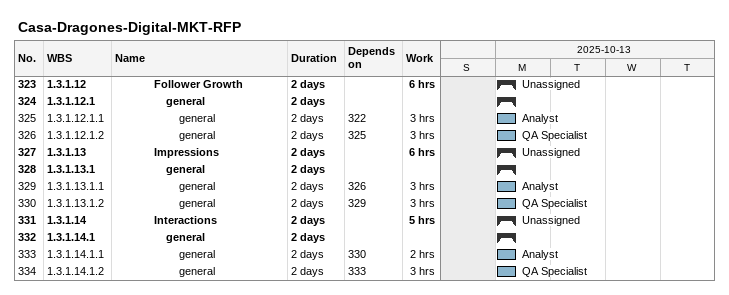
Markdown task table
Casa-Dragones-Digital-MKT-RFP

| ID | WBS | Task | Duration | Start | Finish | Predecessors | Resources | Work (h) |
|---|---|---|---|---|---|---|---|---|
| 323 | 1.3.1.12 | **Follower Growth** | 2d | 2025-10-13 | 2025-10-13 |  | Unassigned | 6 |
| 324 | 1.3.1.12.1 | **general** | 2d | 2025-10-13 | 2025-10-13 |  |  |  |
| 325 | 1.3.1.12.1.1 | general | 2d | 2025-10-13 | 2025-10-13 | 322 | Analyst | 3 |
| 326 | 1.3.1.12.1.2 | general | 2d | 2025-10-13 | 2025-10-13 | 325 | QA Specialist | 3 |
| 327 | 1.3.1.13 | **Impressions** | 2d | 2025-10-13 | 2025-10-13 |  | Unassigned | 6 |
| 328 | 1.3.1.13.1 | **general** | 2d | 2025-10-13 | 2025-10-13 |  |  |  |
| 329 | 1.3.1.13.1.1 | general | 2d | 2025-10-13 | 2025-10-13 | 326 | Analyst | 3 |
| 330 | 1.3.1.13.1.2 | general | 2d | 2025-10-13 | 2025-10-13 | 329 | QA Specialist | 3 |
| 331 | 1.3.1.14 | **Interactions** | 2d | 2025-10-13 | 2025-10-13 |  | Unassigned | 5 |
| 332 | 1.3.1.14.1 | **general** | 2d | 2025-10-13 | 2025-10-13 |  |  |  |
| 333 | 1.3.1.14.1.1 | general | 2d | 2025-10-13 | 2025-10-13 | 330 | Analyst | 2 |
| 334 | 1.3.1.14.1.2 | general | 2d | 2025-10-13 | 2025-10-13 | 333 | QA Specialist | 3 |
